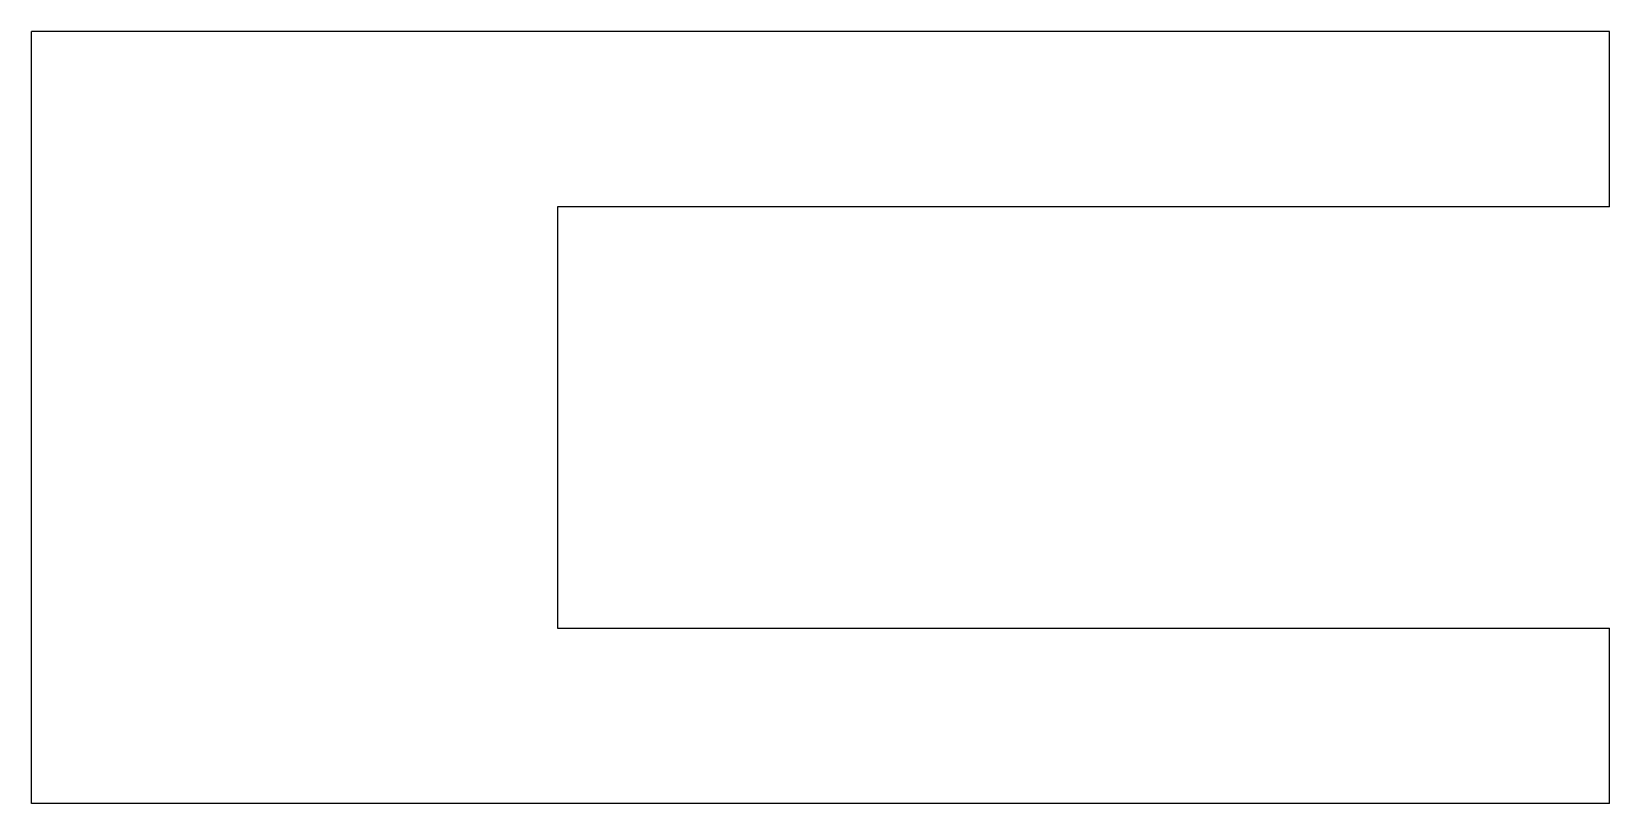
# Model space of a CAD drawing. Header units: metres. Extents: x -35 to 10, y -22 to 0.
import ezdxf

# ---------------------------------------------------------------- set-up
doc = ezdxf.new("R2010")
doc.units = ezdxf.units.M

msp = doc.modelspace()

# ---------------------------------------------------------------- linework, layer by layer
for points in [[(10, 0), (9.1, 0), (8.2, 0), (7.3, 0), (6.4, 0), (5.5, 0), (4.6, 0), (3.7, 0), (2.8, 0), (1.9, 0), (1, 0), (0.1, 0), (-0.8, 0), (-1.7, 0), (-2.6, 0), (-3.5, 0), (-4.4, 0), (-5.3, 0), (-6.2, 0), (-7.1, 0), (-8, 0), (-8.9, 0), (-9.8, 0), (-10.7, 0), (-11.6, 0), (-12.5, 0), (-13.4, 0), (-14.3, 0), (-15.2, 0), (-16.1, 0), (-17, 0), (-17.9, 0), (-18.8, 0), (-19.7, 0), (-20.6, 0), (-21.5, 0), (-22.4, 0), (-23.3, 0), (-24.2, 0), (-25.1, 0), (-26, 0), (-26.9, 0), (-27.8, 0), (-28.7, 0), (-29.6, 0), (-30.5, 0), (-31.4, 0), (-32.3, 0), (-33.2, 0), (-34.1, 0), (-35, 0)], [(-35, -22), (-35, -21.56), (-35, -21.12), (-35, -20.68), (-35, -20.24), (-35, -19.8), (-35, -19.36), (-35, -18.92), (-35, -18.48), (-35, -18.04), (-35, -17.6), (-35, -17.16), (-35, -16.72), (-35, -16.28), (-35, -15.84), (-35, -15.4), (-35, -14.96), (-35, -14.52), (-35, -14.08), (-35, -13.64), (-35, -13.2), (-35, -12.76), (-35, -12.32), (-35, -11.88), (-35, -11.44), (-35, -11), (-35, -10.56), (-35, -10.12), (-35, -9.68), (-35, -9.24), (-35, -8.8), (-35, -8.36), (-35, -7.92), (-35, -7.48), (-35, -7.04), (-35, -6.6), (-35, -6.16), (-35, -5.72), (-35, -5.28), (-35, -4.84), (-35, -4.4), (-35, -3.96), (-35, -3.52), (-35, -3.08), (-35, -2.64), (-35, -2.2), (-35, -1.76), (-35, -1.32), (-35, -0.88), (-35, -0.44), (-35, 0)], [(10, -5), (10, -4.9), (10, -4.8), (10, -4.7), (10, -4.6), (10, -4.5), (10, -4.4), (10, -4.3), (10, -4.2), (10, -4.1), (10, -4), (10, -3.9), (10, -3.8), (10, -3.7), (10, -3.6), (10, -3.5), (10, -3.4), (10, -3.3), (10, -3.2), (10, -3.1), (10, -3), (10, -2.9), (10, -2.8), (10, -2.7), (10, -2.6), (10, -2.5), (10, -2.4), (10, -2.3), (10, -2.2), (10, -2.1), (10, -2), (10, -1.9), (10, -1.8), (10, -1.7), (10, -1.6), (10, -1.5), (10, -1.4), (10, -1.3), (10, -1.2), (10, -1.1), (10, -1), (10, -0.9), (10, -0.8), (10, -0.7), (10, -0.6), (10, -0.5), (10, -0.4), (10, -0.3), (10, -0.2), (10, -0.1), (10, 0)], [(10, -5), (9.4, -5), (8.8, -5), (8.2, -5), (7.6, -5), (7, -5), (6.4, -5), (5.8, -5), (5.2, -5), (4.6, -5), (4, -5), (3.4, -5), (2.8, -5), (2.2, -5), (1.6, -5), (1, -5), (0.4, -5), (-0.2, -5), (-0.8, -5), (-1.4, -5), (-2, -5), (-2.6, -5), (-3.2, -5), (-3.8, -5), (-4.4, -5), (-5, -5), (-5.6, -5), (-6.2, -5), (-6.8, -5), (-7.4, -5), (-8, -5), (-8.6, -5), (-9.2, -5), (-9.8, -5), (-10.4, -5), (-11, -5), (-11.6, -5), (-12.2, -5), (-12.8, -5), (-13.4, -5), (-14, -5), (-14.6, -5), (-15.2, -5), (-15.8, -5), (-16.4, -5), (-17, -5), (-17.6, -5), (-18.2, -5), (-18.8, -5), (-19.4, -5), (-20, -5)], [(-20, -5), (-20, -5.24), (-20, -5.48), (-20, -5.72), (-20, -5.96), (-20, -6.2), (-20, -6.44), (-20, -6.68), (-20, -6.92), (-20, -7.16), (-20, -7.4), (-20, -7.64), (-20, -7.88), (-20, -8.12), (-20, -8.36), (-20, -8.6), (-20, -8.84), (-20, -9.08), (-20, -9.32), (-20, -9.56), (-20, -9.8), (-20, -10.04), (-20, -10.28), (-20, -10.52), (-20, -10.76), (-20, -11), (-20, -11.24), (-20, -11.48), (-20, -11.72), (-20, -11.96), (-20, -12.2), (-20, -12.44), (-20, -12.68), (-20, -12.92), (-20, -13.16), (-20, -13.4), (-20, -13.64), (-20, -13.88), (-20, -14.12), (-20, -14.36), (-20, -14.6), (-20, -14.84), (-20, -15.08), (-20, -15.32), (-20, -15.56), (-20, -15.8), (-20, -16.04), (-20, -16.28), (-20, -16.52), (-20, -16.76), (-20, -17)], [(-20, -17), (-19.4, -17), (-18.8, -17), (-18.2, -17), (-17.6, -17), (-17, -17), (-16.4, -17), (-15.8, -17), (-15.2, -17), (-14.6, -17), (-14, -17), (-13.4, -17), (-12.8, -17), (-12.2, -17), (-11.6, -17), (-11, -17), (-10.4, -17), (-9.8, -17), (-9.2, -17), (-8.6, -17), (-8, -17), (-7.4, -17), (-6.8, -17), (-6.2, -17), (-5.6, -17), (-5, -17), (-4.4, -17), (-3.8, -17), (-3.2, -17), (-2.6, -17), (-2, -17), (-1.4, -17), (-0.8, -17), (-0.2, -17), (0.4, -17), (1, -17), (1.6, -17), (2.2, -17), (2.8, -17), (3.4, -17), (4, -17), (4.6, -17), (5.2, -17), (5.8, -17), (6.4, -17), (7, -17), (7.6, -17), (8.2, -17), (8.8, -17), (9.4, -17), (10, -17)], [(10, -22), (10, -21.9), (10, -21.8), (10, -21.7), (10, -21.6), (10, -21.5), (10, -21.4), (10, -21.3), (10, -21.2), (10, -21.1), (10, -21), (10, -20.9), (10, -20.8), (10, -20.7), (10, -20.6), (10, -20.5), (10, -20.4), (10, -20.3), (10, -20.2), (10, -20.1), (10, -20), (10, -19.9), (10, -19.8), (10, -19.7), (10, -19.6), (10, -19.5), (10, -19.4), (10, -19.3), (10, -19.2), (10, -19.1), (10, -19), (10, -18.9), (10, -18.8), (10, -18.7), (10, -18.6), (10, -18.5), (10, -18.4), (10, -18.3), (10, -18.2), (10, -18.1), (10, -18), (10, -17.9), (10, -17.8), (10, -17.7), (10, -17.6), (10, -17.5), (10, -17.4), (10, -17.3), (10, -17.2), (10, -17.1), (10, -17)], [(10, -22), (9.1, -22), (8.2, -22), (7.3, -22), (6.4, -22), (5.5, -22), (4.6, -22), (3.7, -22), (2.8, -22), (1.9, -22), (1, -22), (0.1, -22), (-0.8, -22), (-1.7, -22), (-2.6, -22), (-3.5, -22), (-4.4, -22), (-5.3, -22), (-6.2, -22), (-7.1, -22), (-8, -22), (-8.9, -22), (-9.8, -22), (-10.7, -22), (-11.6, -22), (-12.5, -22), (-13.4, -22), (-14.3, -22), (-15.2, -22), (-16.1, -22), (-17, -22), (-17.9, -22), (-18.8, -22), (-19.7, -22), (-20.6, -22), (-21.5, -22), (-22.4, -22), (-23.3, -22), (-24.2, -22), (-25.1, -22), (-26, -22), (-26.9, -22), (-27.8, -22), (-28.7, -22), (-29.6, -22), (-30.5, -22), (-31.4, -22), (-32.3, -22), (-33.2, -22), (-34.1, -22), (-35, -22)]]:
    msp.add_lwpolyline(points)

doc.saveas('drawing.dxf')
